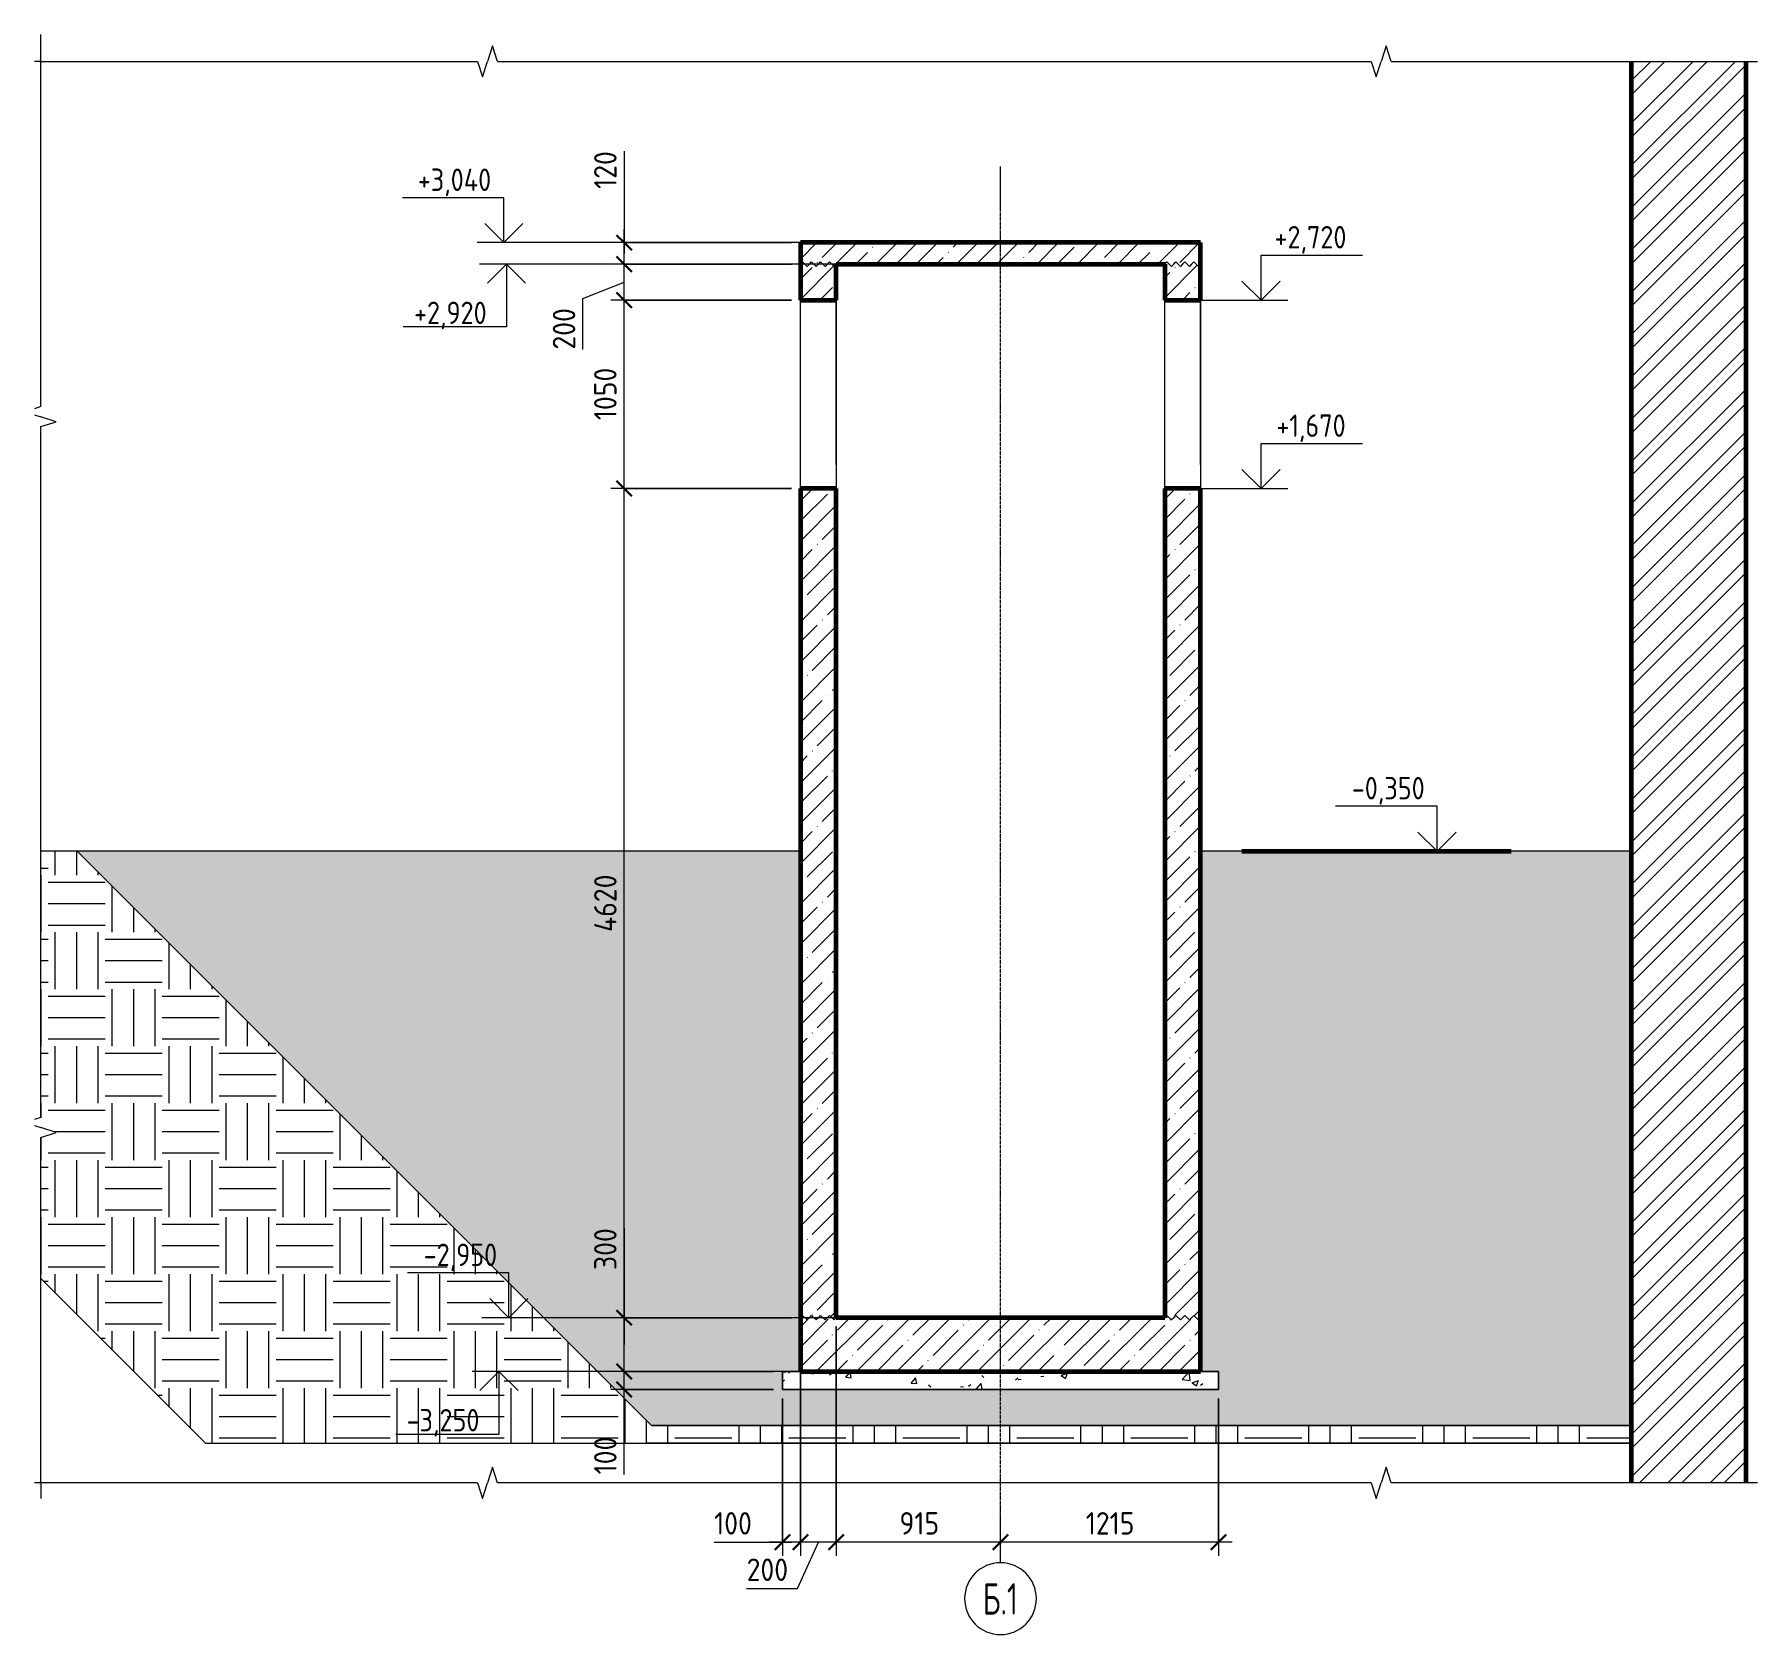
# Model space of a CAD drawing. Header units: millimetres. Extents: x -737 to 48133, y -5064 to 36443.
# Drawn here: x 6865 to 16466, y -4716 to 4200 of the extents above; entities that cross this region are included whole.
import ezdxf

# ---------------------------------------------------------------- set-up
doc = ezdxf.new("R2010")
doc.units = ezdxf.units.MM
doc.linetypes.add('02 Штрихпунктирная _20 мм_', pattern=[25, 20, -2.5, 0, -2.5])
for name, color, linetype, lineweight in [('AA_Dim', 7, 'Continuous', 9), ('AA_Dim-50', 7, 'Continuous', 9), ('AA_Linii', 7, 'Continuous', 9), ('AA_Oformlenie', 7, 'Continuous', 9), ('AA_Vinoska', 7, 'Continuous', 9), ('AA_Visotnaya otmetka', 7, 'Continuous', 9), ('AF_Okno', 7, 'Continuous', 20), ('AF_Perekritie', 7, 'Continuous', 60), ('AF_Perekritie_Опалубка', 253, 'Continuous', 20), ('AF_Pokritie', 7, 'Continuous', 9), ('AF_Stena', 7, 'Continuous', 20), ('AF_Stena_Опалубка', 253, 'Continuous', 20), ('KR_Fundament', 7, 'Continuous', 20), ('Оси', 7, 'Continuous', 9)]:
    doc.layers.add(name, color=color, linetype=linetype, lineweight=lineweight)
doc.styles.add('ISOCPEUR', font='isocpeur.TTF', dxfattribs={"width": 0.7, "height": 175})
doc.styles.add('ISOCPEUR_1', font='isocpeur.TTF', dxfattribs={"width": 0.85, "height": 125})
doc.styles.add('ISOCPEUR_2', font='isocpeur.TTF', dxfattribs={"width": 0.9, "height": 125})
doc.dimstyles.new('00_Точн_3_знака__прозр_', dxfattribs={"dimscale": 304.8, "dimtxt": 125.344371, "dimasz": 0.278871, "dimexe": 0.246063, "dimexo": 0.164042, "dimgap": 0.016404, "dimtad": 1, "dimdec": 3, "dimrnd": 0.001, "dimdsep": 46, "dimtxsty": 'ISOCPEUR_2', "dimblk1": 'OBLIQUE', "dimblk2": 'OBLIQUE', "dimsah": 1, "dimcen": 0.09, "dimdle": 0.246063, "dimazin": 0, "dimtfac": 1, "dimtdec": 4, "dimtix": 1, "dimtmove": 1, "dimatfit": 3, "dimfxl": 1, "dimtvp": 1, "dimtolj": 1, "dimtzin": 0, "dimlwd": 18, "dimlwe": 18, "dimarcsym": 2})
doc.dimstyles.new('00_Точн_3_знака__прозр__1', dxfattribs={"dimscale": 304.8, "dimtxt": 125.344371, "dimasz": 0.278871, "dimexe": 0.246063, "dimexo": 0.164042, "dimgap": 0.016404, "dimtad": 1, "dimdec": 3, "dimrnd": 0.001, "dimdsep": 46, "dimtxsty": 'ISOCPEUR_2', "dimblk1": 'OBLIQUE', "dimblk2": 'OBLIQUE', "dimsah": 1, "dimcen": 0.09, "dimdle": 0.246063, "dimazin": 0, "dimtfac": 1, "dimtdec": 4, "dimtix": 1, "dimtmove": 0, "dimatfit": 3, "dimfxl": 1, "dimtvp": 1, "dimtolj": 1, "dimtzin": 0, "dimlwd": 18, "dimlwe": 18, "dimarcsym": 2})
pattern_1 = [(45, (11703.45, 825), (-112.253, 112.253), []), (45, (11815.7, 825), (-112.253, 112.253), [198.438, -39.688, 1.676, -38.011])]

# ---------------------------------------------------------------- blocks, each defined once
blk = doc.blocks.new('231_Отверстие прямоугольное в стене _Окно_Стена_ - Отверстие прямоугольное с обрамлением-4140413-1-1 Опалубка')
at = {"layer": 'AF_Okno', "lineweight": 9}
for p, q in [((-34510, 2620), (-34510, 2716.5)), ((-34310, 2620), (-34310, 2720)), ((-34510, 1670), (-34510, 2620)), ((-34310, 1803.9), (-34310, 2620))]:
    blk.add_line(p, q, dxfattribs=at)
blk = doc.blocks.new('Последовательность узлов - 3мм масшт20 маскировка-904226-1-1 Опалубка')
at = {"layer": 'AA_Oformlenie'}
for p, q in [((-32480, 2920), (-32467.5, 2932.5)), ((-32442.5, 2907.5), (-32467.5, 2932.5)), ((-32430, 2920), (-32442.5, 2907.5)), ((-32430, 2920), (-32417.5, 2932.5)), ((-32392.5, 2907.5), (-32417.5, 2932.5)), ((-32380, 2920), (-32392.5, 2907.5)), ((-32380, 2920), (-32367.5, 2932.5)), ((-32342.5, 2907.5), (-32367.5, 2932.5)), ((-32330, 2920), (-32342.5, 2907.5)), ((-32330, 2920), (-32317.5, 2932.5)), ((-32292.5, 2907.5), (-32317.5, 2932.5)), ((-32280, 2920), (-32292.5, 2907.5))]:
    blk.add_line(p, q, dxfattribs=at)
blk = doc.blocks.new('011_Прямоугольник обрыва _ЭлУзла_ - 011_Прямоугольник обрыва _ЭлУзла_-4166941-1-1 Опалубка')
at = {"layer": 'AA_Oformlenie'}
for p, q in [((-38742.6, 2126.2), (-38742.6, 4050)), ((-38742.6, 4050), (-36308.3, 4050)), ((-36196.9, 4050), (-31329.5, 4050)), ((-31218.2, 4050), (-29176.8, 4050)), ((-38742.6, -1834), (-38742.6, 2014.9)), ((-38742.6, -3870.4), (-38742.6, -1945.3)), ((-36308.3, -3870.4), (-38742.6, -3870.4)), ((-31329.5, -3870.4), (-36196.9, -3870.4)), ((-29176.8, -3870.4), (-31218.2, -3870.4))]:
    blk.add_line(p, q, dxfattribs=at)
blk = doc.blocks.new('Ось сетки - d_4мм-2765513-1-1 Опалубка')
at = {"layer": 'Оси'}
for start, end in [(0, 180), (0, 180), (180, 360), (180, 360)]:
    blk.add_arc((-33395, -4515.5), 200, start, end, dxfattribs=at)
blk = doc.blocks.new('DIMBLOCK13-1-1 Опалубка')
at = {"layer": 'AA_Dim-50', "lineweight": 18}
for p, q in [((13462.5, -3400), (13462.5, -4276.2)), ((13462.5, -4201.2), (13462.5, -3400)), ((12247.5, -4211.3), (12247.5, -4126.2)), ((13537.5, -4201.2), (12247.5, -4201.2)), ((12247.5, -4201.2), (12247.5, -4211.3))]:
    blk.add_line(p, q, dxfattribs=at)
at = {"layer": 'AA_Dim-50', "lineweight": 30}
for p, q in [((12247.5, -4201.2), (12205, -4243.7)), ((12247.5, -4201.2), (12290, -4158.7)), ((13462.5, -4201.2), (13420, -4243.7)), ((13462.5, -4201.2), (13505, -4158.7))]:
    blk.add_line(p, q, dxfattribs=at)
at = {"layer": 'AA_Dim-50', "color": 0, "lineweight": 18, "insert": (12722.5, -4033.4), "char_height": 125, "width": 317.854, "attachment_point": 1, "line_spacing_factor": 1.135194, "style": 'ISOCPEUR_2'}
blk.add_mtext('1215', dxfattribs=at)
blk = doc.blocks.new('_Oblique')
at = {"color": 0, "linetype": 'ByBlock', "lineweight": -2}
blk.add_line((-0.5, -0.5), (0.5, 0.5), dxfattribs=at)
blk = doc.blocks.new('DIMBLOCK14-1-1 Опалубка')
at = {"layer": 'AA_Dim-50', "lineweight": 18}
for p, q in [((11332.5, -3000), (11332.5, -4276.2)), ((11332.5, -4201.2), (11332.5, -3000)), ((12247.5, -4211.3), (12247.5, -4126.2)), ((12247.5, -4201.2), (11332.5, -4201.2)), ((12247.5, -4201.2), (12247.5, -4211.3))]:
    blk.add_line(p, q, dxfattribs=at)
at = {"layer": 'AA_Dim-50', "lineweight": 30}
for p, q in [((11332.5, -4201.2), (11290, -4243.7)), ((11332.5, -4201.2), (11375, -4158.7)), ((12247.5, -4201.2), (12205, -4243.7)), ((12247.5, -4201.2), (12290, -4158.7))]:
    blk.add_line(p, q, dxfattribs=at)
at = {"layer": 'AA_Dim-50', "color": 0, "lineweight": 18, "insert": (11684.7, -4033.4), "char_height": 125, "width": 252.581, "attachment_point": 1, "line_spacing_factor": 1.135194, "style": 'ISOCPEUR_2'}
blk.add_mtext('915', dxfattribs=at)
blk = doc.blocks.new('DIMBLOCK15-1-1 Опалубка')
at = {"layer": 'AA_Dim-50', "lineweight": 18}
for p, q in [((11132.5, -3000), (11132.5, -4276.2)), ((11132.5, -4201.2), (11132.5, -3000)), ((11332.5, -3000), (11332.5, -4276.2)), ((11332.5, -4201.2), (11332.5, -3000)), ((11117.1, -4459.8), (11232.5, -4201.2)), ((11332.5, -4201.2), (11132.5, -4201.2)), ((10833, -4459.8), (11117.1, -4459.8))]:
    blk.add_line(p, q, dxfattribs=at)
at = {"layer": 'AA_Dim-50', "lineweight": 30}
for p, q in [((11132.5, -4201.2), (11090, -4243.7)), ((11132.5, -4201.2), (11175, -4158.7)), ((11332.5, -4201.2), (11290, -4243.7)), ((11332.5, -4201.2), (11375, -4158.7))]:
    blk.add_line(p, q, dxfattribs=at)
at = {"layer": 'AA_Dim-50', "color": 0, "lineweight": 18, "insert": (10833, -4291.9), "char_height": 125, "width": 280.961, "attachment_point": 1, "line_spacing_factor": 1.135194, "style": 'ISOCPEUR_2'}
blk.add_mtext('200', dxfattribs=at)
blk = doc.blocks.new('DIMBLOCK16-1-1 Опалубка')
at = {"layer": 'AA_Dim-50', "lineweight": 18}
for p, q in [((11132.5, -3000), (11132.5, -4276.2)), ((11132.5, -4201.2), (11132.5, -3000)), ((11032.5, -3400), (11032.5, -4276.2)), ((11032.5, -4201.2), (11032.5, -3400)), ((10651.7, -4201.2), (10912.2, -4201.2)), ((10912.2, -4201.2), (11082.5, -4201.2)), ((11132.5, -4201.2), (10957.5, -4201.2))]:
    blk.add_line(p, q, dxfattribs=at)
at = {"layer": 'AA_Dim-50', "lineweight": 30}
for p, q in [((11032.5, -4201.2), (10990, -4243.7)), ((11032.5, -4201.2), (11075, -4158.7)), ((11132.5, -4201.2), (11090, -4243.7)), ((11132.5, -4201.2), (11175, -4158.7))]:
    blk.add_line(p, q, dxfattribs=at)
at = {"layer": 'AA_Dim-50', "color": 0, "lineweight": 18, "insert": (10651.7, -4033.4), "char_height": 125, "width": 252.581, "attachment_point": 1, "line_spacing_factor": 1.135194, "style": 'ISOCPEUR_2'}
blk.add_mtext('100', dxfattribs=at)
blk = doc.blocks.new('DIMBLOCK17-1-1 Опалубка')
at = {"layer": 'AA_Dim-50', "lineweight": 18}
for p, q in [((10982.5, -3250), (10075.9, -3250)), ((10150.9, -3425), (10150.9, -3250)), ((10150.9, -3250), (10982.5, -3250)), ((10982.5, -3350), (10075.9, -3350)), ((10150.9, -3562.9), (10150.9, -3300)), ((10150.9, -3350), (10982.5, -3350)), ((10150.9, -3823.4), (10150.9, -3562.9))]:
    blk.add_line(p, q, dxfattribs=at)
at = {"layer": 'AA_Dim-50', "lineweight": 30}
for p, q in [((10150.9, -3250), (10108.4, -3207.5)), ((10150.9, -3250), (10193.4, -3292.5)), ((10150.9, -3350), (10108.4, -3307.5)), ((10150.9, -3350), (10193.4, -3392.5))]:
    blk.add_line(p, q, dxfattribs=at)
at = {"layer": 'AA_Dim-50', "color": 0, "lineweight": 18, "insert": (9983.1, -3823.4), "char_height": 125, "width": 252.581, "attachment_point": 1, "rotation": 90, "line_spacing_factor": 1.135194, "style": 'ISOCPEUR_2'}
blk.add_mtext('100', dxfattribs=at)
blk = doc.blocks.new('DIMBLOCK18-1-1 Опалубка')
at = {"layer": 'AA_Dim-50', "lineweight": 18}
for p, q in [((10150.9, -2450.7), (10150.9, -2734.8)), ((10150.9, -2734.8), (10150.9, -3100)), ((11082.5, -2950), (10075.9, -2950)), ((10150.9, -3250), (10150.9, -2950)), ((10150.9, -2950), (11082.5, -2950)), ((10982.5, -3250), (10075.9, -3250)), ((10150.9, -3250), (10982.5, -3250))]:
    blk.add_line(p, q, dxfattribs=at)
at = {"layer": 'AA_Dim-50', "lineweight": 30}
for p, q in [((10150.9, -2950), (10108.4, -2907.5)), ((10150.9, -2950), (10193.4, -2992.5)), ((10150.9, -3250), (10108.4, -3207.5)), ((10150.9, -3250), (10193.4, -3292.5))]:
    blk.add_line(p, q, dxfattribs=at)
at = {"layer": 'AA_Dim-50', "color": 0, "lineweight": 18, "insert": (9983.1, -2684.8), "char_height": 125, "width": 280.961, "attachment_point": 1, "rotation": 90, "line_spacing_factor": 1.135194, "style": 'ISOCPEUR_2'}
blk.add_mtext('300', dxfattribs=at)
blk = doc.blocks.new('DIMBLOCK19-1-1 Опалубка')
at = {"layer": 'AA_Dim-50', "lineweight": 18}
for p, q in [((11082.5, 1670), (10075.9, 1670)), ((10150.9, -2950), (10150.9, 1670)), ((10150.9, 1670), (11082.5, 1670)), ((11082.5, -2950), (10075.9, -2950)), ((10150.9, -2950), (11082.5, -2950))]:
    blk.add_line(p, q, dxfattribs=at)
at = {"layer": 'AA_Dim-50', "lineweight": 30}
for p, q in [((10150.9, 1670), (10108.4, 1712.5)), ((10150.9, 1670), (10193.4, 1627.5)), ((10150.9, -2950), (10108.4, -2907.5)), ((10150.9, -2950), (10193.4, -2992.5))]:
    blk.add_line(p, q, dxfattribs=at)
at = {"layer": 'AA_Dim-50', "color": 0, "lineweight": 18, "insert": (9983.1, -800.8), "char_height": 125, "width": 385.966, "attachment_point": 1, "rotation": 90, "line_spacing_factor": 1.135194, "style": 'ISOCPEUR_2'}
blk.add_mtext('4620', dxfattribs=at)
blk = doc.blocks.new('DIMBLOCK20-1-1 Опалубка')
at = {"layer": 'AA_Dim-50', "lineweight": 18}
for p, q in [((11082.5, 2720), (10075.9, 2720)), ((10150.9, 1670), (10150.9, 2720)), ((10150.9, 2720), (11082.5, 2720)), ((11082.5, 1670), (10075.9, 1670)), ((10150.9, 1670), (11082.5, 1670))]:
    blk.add_line(p, q, dxfattribs=at)
at = {"layer": 'AA_Dim-50', "lineweight": 30}
for p, q in [((10150.9, 2720), (10108.4, 2762.5)), ((10150.9, 2720), (10193.4, 2677.5)), ((10150.9, 1670), (10108.4, 1712.5)), ((10150.9, 1670), (10193.4, 1627.5))]:
    blk.add_line(p, q, dxfattribs=at)
at = {"layer": 'AA_Dim-50', "color": 0, "lineweight": 18, "insert": (9983.1, 2050.7), "char_height": 125, "width": 346.234, "attachment_point": 1, "rotation": 90, "line_spacing_factor": 1.135194, "style": 'ISOCPEUR_2'}
blk.add_mtext('1050', dxfattribs=at)
blk = doc.blocks.new('DIMBLOCK21-1-1 Опалубка')
at = {"layer": 'AA_Dim-50', "lineweight": 18}
for p, q in [((11082.5, 2920), (10075.9, 2920)), ((10150.9, 2720), (10150.9, 2920)), ((10150.9, 2920), (11082.5, 2920)), ((9920.8, 2728.2), (10150.9, 2820)), ((9920.8, 2444.1), (9920.8, 2728.2)), ((11082.5, 2720), (10075.9, 2720)), ((10150.9, 2720), (11082.5, 2720))]:
    blk.add_line(p, q, dxfattribs=at)
at = {"layer": 'AA_Dim-50', "lineweight": 30}
for p, q in [((10150.9, 2920), (10108.4, 2962.5)), ((10150.9, 2920), (10193.4, 2877.5)), ((10150.9, 2720), (10108.4, 2762.5)), ((10150.9, 2720), (10193.4, 2677.5))]:
    blk.add_line(p, q, dxfattribs=at)
at = {"layer": 'AA_Dim-50', "color": 0, "lineweight": 18, "insert": (9753, 2444.1), "char_height": 125, "width": 280.961, "attachment_point": 1, "rotation": 90, "line_spacing_factor": 1.135194, "style": 'ISOCPEUR_2'}
blk.add_mtext('200', dxfattribs=at)
blk = doc.blocks.new('DIMBLOCK22-1-1 Опалубка')
at = {"layer": 'AA_Dim-50', "lineweight": 18}
for p, q in [((10150.9, 3549.9), (10150.9, 3289.4)), ((10150.9, 3289.4), (10150.9, 2980)), ((10150.9, 2920), (10150.9, 3115)), ((11082.5, 3040), (10075.9, 3040)), ((10150.9, 3040), (11082.5, 3040)), ((11082.5, 2920), (10075.9, 2920)), ((10150.9, 2920), (11082.5, 2920))]:
    blk.add_line(p, q, dxfattribs=at)
at = {"layer": 'AA_Dim-50', "lineweight": 30}
for p, q in [((10150.9, 3040), (10108.4, 3082.5)), ((10150.9, 3040), (10193.4, 2997.5)), ((10150.9, 2920), (10108.4, 2962.5)), ((10150.9, 2920), (10193.4, 2877.5))]:
    blk.add_line(p, q, dxfattribs=at)
at = {"layer": 'AA_Dim-50', "color": 0, "lineweight": 18, "insert": (9983.1, 3339.4), "char_height": 125, "width": 252.581, "attachment_point": 1, "rotation": 90, "line_spacing_factor": 1.135194, "style": 'ISOCPEUR_2'}
blk.add_mtext('120', dxfattribs=at)
blk = doc.blocks.new('Высотные отметки - Стрелка вверх-400292-1-1 Опалубка')
at = {"layer": 'AA_Vinoska'}
for p, q in [((-30962.8, -100), (-31527.8, -100)), ((-30962.8, -350), (-30962.8, -100)), ((-30962.8, -350), (-31068.8, -243.9)), ((-30962.8, -350), (-30856.7, -243.9)), ((-30812.8, -350), (-31112.8, -350))]:
    blk.add_line(p, q, dxfattribs=at)
blk = doc.blocks.new('Высотные отметки - Стрелка вниз высокая-400290-1-1 Опалубка')
at = {"layer": 'AA_Vinoska'}
for p, q in [((-35998, 2920), (-36298, 2920)), ((-36148, 2920), (-36254.1, 2813.9)), ((-36148, 2920), (-36148, 2570)), ((-36148, 2920), (-36041.9, 2813.9)), ((-36148, 2570), (-36723, 2570))]:
    blk.add_line(p, q, dxfattribs=at)

msp = doc.modelspace()

# ---------------------------------------------------------------- hatches: boundary and pattern name
at = {"layer": 'AA_Oformlenie'}
h = msp.add_hatch(dxfattribs=at)
h.set_pattern_fill('FP_7', color=250, style=0, pattern_type=2)
h.set_pattern_definition([(0, (11703.45, 825), (317.5, 317.5), [317.5, -317.5]), (0, (11703.45, 944.06), (317.5, 317.5), [317.5, -317.5]), (0, (11703.45, 1063.12), (317.5, 317.5), [317.5, -317.5]), (90, (11743.14, 1102.8), (-317.5, 317.5), [317.5, -317.5]), (90, (11862.2, 1102.8), (-317.5, 317.5), [317.5, -317.5]), (90, (11981.26, 1102.8), (-317.5, 317.5), [317.5, -317.5])])
h.paths.add_polyline_path([(11665.2005, -3650), (15762.4634, -3650), (15762.4634, -3550), (10302.4634, -3550), (7102.4634, -350), (6899.8375, -350), (6899.8375, -1833.9867), (6939.0903, -1833.9867), (6939.0903, -1890.2954), (6899.8375, -1890.2954), (6986.4401, -1917.7954), (6899.8375, -1945.2954), (6899.8375, -2732.2874), (7817.5501, -3650)])
h = msp.add_hatch(dxfattribs=at)
h.set_pattern_fill('FP_6', color=250, style=0, pattern_type=2)
h.set_pattern_definition([(0, (11703.45, 825), (203.2, 50.8), [16.764, -135.636, 16.764, -135.636, -812.8]), (0, (11703.45, 825), (203.2, 50.8), [-304.8, 16.764, -288.036, 16.764, -135.636, -355.6]), (0, (11703.45, 825), (203.2, 50.8), [-762, 16.764, -84.836, 16.764, -237.236]), (120, (11779.65, 850.4), (-145.5941, 150.57636), [16.764, -135.636, 16.764, -135.636, -812.8]), (120, (11779.65, 850.4), (-145.5941, 150.57636), [-304.8, 16.764, -288.036, 16.764, -135.636, -355.6]), (120, (11779.65, 850.4), (-145.5941, 150.57636), [-762, 16.764, -84.836, 16.764, -237.236]), (240, (11805.05, 952), (-57.6059, -201.37636), [16.764, -135.636, 16.764, -135.636, -812.8]), (240, (11805.05, 952), (-57.6059, -201.37636), [-304.8, 16.764, -288.036, 16.764, -135.636, -355.6]), (240, (11805.05, 952), (-57.6059, -201.37636), [-762, 16.764, -84.836, 16.764, -237.236])])
h.paths.add_polyline_path([(15762.4634, -3550), (15762.4634, -350), (13362.4634, -350), (13362.4634, -3250), (13462.4634, -3250), (13462.4634, -3350), (11032.4634, -3350), (11032.4634, -3250), (11132.4634, -3250), (11132.4634, -350), (7102.4634, -350), (10302.4634, -3550), (11665.2005, -3550)])
at = {"layer": 'AF_Perekritie', "lineweight": 9}
h = msp.add_hatch(dxfattribs=at)
h.set_pattern_fill('FP_3', color=256, style=0, pattern_type=2)
h.set_pattern_definition(pattern_1)
h.paths.add_polyline_path([(11332.4634, 2920), (13162.4634, 2920), (13162.4634, 2928), (13362.4634, 2928), (13362.4634, 3040), (11132.4634, 3040), (11132.4634, 2928), (11332.4634, 2928)])
h = msp.add_hatch(dxfattribs=at)
h.set_pattern_fill('FP_3', color=256, style=0, pattern_type=2)
h.set_pattern_definition(pattern_1)
h.paths.add_polyline_path([(11665.2005, -3250), (13362.4634, -3250), (13362.4634, -2958), (13162.4634, -2958), (13162.4634, -2950), (11332.4634, -2950), (11332.4634, -2958), (11132.4634, -2958), (11132.4634, -3250)])
at = {"layer": 'AF_Pokritie'}
h = msp.add_hatch(dxfattribs=at)
h.set_pattern_fill('FP_5', color=256, style=0, pattern_type=2)
h.set_pattern_definition([(50, (11703.45, 825), (364.368, -31.878), [38.1, -419.1]), (355, (11703.45, 825), (-70.486, 382.113), [30.48, -335.28]), (100.451, (11733.8, 822.34), (293.885, 350.233), [32.38, -356.18]), (46.184, (11703.45, 926.6), (542.16, -84.086), [57.15, -628.65]), (96.636, (11748.63, 919.6), (474.805, 494.855), [48.57, -534.27]), (351.184, (11703.45, 926.6), (474.81, 494.85), [45.72, -502.92]), (21, (11754.25, 901.2), (303.228, -204.53), [38.1, -419.1]), (326, (11754.25, 901.2), (123.604, 368.376), [30.48, -335.28]), (71.451, (11779.52, 884.16), (426.834, 163.843), [32.38, -356.18]), (37.5, (11703.45, 825), (6.1766, 169.11), [16.764, -314.452, 16.764, -323.596, -336.55]), (37.5, (11703.45, 825), (6.1766, 169.11), [-671.576, 16.764, -319.786]), (7.5, (11703.45, 825), (133.639, 200.3615), [16.764, -177.292, 16.764, -306.832, -128.27]), (7.5, (11703.45, 825), (133.639, 200.3615), [-517.652, 16.764, -111.506]), (327.5, (11590.17, 825), (271.182, -11.4584), [16.764, -110.236, 16.764, -379.476, -525.78]), (327.5, (11590.17, 825), (271.182, -11.4584), [-523.24, 16.764, -509.016]), (317.5, (11539.37, 825), (296.259, 50.853), [16.764, -148.336, 16.764, -246.38, -373.38]), (317.5, (11539.37, 825), (296.259, 50.853), [-428.244, 16.764, -356.616])])
h.paths.add_polyline_path([(13462.4634, -3350), (13462.4634, -3250), (11032.4634, -3250), (11032.4634, -3350), (13362.4634, -3350)])
at = {"layer": 'AF_Stena', "lineweight": 9}
h = msp.add_hatch(dxfattribs=at)
h.set_pattern_fill('FP_4', color=256, style=0, pattern_type=2)
h.set_pattern_definition([(45, (11703.45, 825), (-117.8655, 117.8655), []), (45, (11782.03, 825), (-117.8662, 117.8662), [])])
h.paths.add_polyline_path([(15762.4634, -3870.3939), (16402.4634, -3870.3939), (16402.4634, 4050), (15762.4634, 4050), (15762.4634, -3650)])
h = msp.add_hatch(dxfattribs=at)
h.set_pattern_fill('FP_3', color=256, style=0, pattern_type=2)
h.set_pattern_definition(pattern_1)
h.paths.add_polyline_path([(11182.4634, -2942), (11332.4634, -2942), (11332.4634, 1670), (11132.4634, 1670), (11132.4634, -2942)])
h.paths.add_polyline_path([(11182.4634, 2720), (11332.4634, 2720), (11332.4634, 2912), (11132.4634, 2912), (11132.4634, 2720)])
h = msp.add_hatch(dxfattribs=at)
h.set_pattern_fill('FP_3', color=256, style=0, pattern_type=2)
h.set_pattern_definition(pattern_1)
h.paths.add_polyline_path([(13162.4634, -2942), (13362.4634, -2942), (13362.4634, 1670), (13162.4634, 1670), (13162.4634, -350)])
h.paths.add_polyline_path([(13362.4634, 2720), (13362.4634, 2912), (13162.4634, 2912), (13162.4634, 2720), (13212.4634, 2720)])

# ---------------------------------------------------------------- linework, layer by layer
at = {"layer": 'AA_Linii'}
for p, q in [((7102.4634, -350), (6899.8375, -350)), ((11132.4634, -350), (7102.4634, -350)), ((7102.4634, -350), (10302.4634, -3550)), ((10302.4634, -3550), (7102.4634, -350)), ((11132.4634, -3250), (11132.4634, -350)), ((15762.4634, -350), (13362.4634, -350)), ((13362.4634, -350), (13362.4634, -3250)), ((15762.4634, -3550), (15762.4634, -350)), ((15762.4634, -3250), (15762.4634, -1165)), ((6899.8375, -2732.2874), (7817.5501, -3650)), ((10802.4634, -3250), (10302.4634, -3250)), ((11032.4634, -3350), (11032.4634, -3250)), ((11032.4634, -3250), (11132.4634, -3250)), ((13362.4634, -3250), (13462.4634, -3250)), ((13462.4634, -3250), (13462.4634, -3350)), ((15762.4634, -3650), (15762.4634, -3250)), ((13462.4634, -3350), (11032.4634, -3350)), ((10302.4634, -3550), (15762.4634, -3550)), ((10802.4634, -3550), (10302.4634, -3550)), ((15762.4634, -3550), (10802.4634, -3550)), ((15762.4634, -3650), (15762.4634, -3550)), ((7817.5501, -3650), (15762.4634, -3650)), ((15762.4634, -3650), (10278.1993, -3650))]:
    msp.add_line(p, q, dxfattribs=at)
at = {"layer": 'AA_Linii', "lineweight": 60}
msp.add_line((13592.4634, -350), (15092.4634, -350), dxfattribs=at)
at = {"layer": 'AA_Vinoska'}
for p, q in [((6899.8375, 4050), (6899.8375, 4200)), ((9417.3599, 4136.6501), (9389.2056, 4050)), ((9445.5142, 4050), (9417.3599, 4136.6501)), ((14396.0959, 4136.6501), (14367.9416, 4050)), ((14424.2503, 4050), (14396.0959, 4136.6501)), ((6899.8375, 4050), (6864.703, 4050)), ((9334.2056, 4050), (9361.7056, 3963.3975)), ((9361.7056, 3963.3975), (9389.2056, 4050)), ((14312.9416, 4050), (14340.4416, 3963.3975)), ((14340.4416, 3963.3975), (14367.9416, 4050)), ((6899.8375, 2126.2102), (6864.703, 2114.7943)), ((6864.703, 2081.3174), (6899.8375, 2069.9015)), ((6986.4401, 2042.4015), (6899.8375, 2069.9015)), ((6899.8375, 2014.9015), (6986.4401, 2042.4015)), ((6899.8375, -1833.9867), (6864.703, -1845.4026)), ((6864.703, -1878.8795), (6899.8375, -1890.2954)), ((6986.4401, -1917.7954), (6899.8375, -1890.2954)), ((6899.8375, -1945.2954), (6986.4401, -1917.7954)), ((9417.3599, -3783.7437), (9389.2056, -3870.3939)), ((9445.5142, -3870.3939), (9417.3599, -3783.7437)), ((14396.0959, -3783.7437), (14367.9416, -3870.3939)), ((14424.2503, -3870.3939), (14396.0959, -3783.7437)), ((6899.8375, -3870.3939), (6864.703, -3870.3939)), ((6899.8375, -3870.3939), (6899.8375, -3957.3427)), ((9334.2056, -3870.3939), (9361.7056, -3956.9964)), ((9361.7056, -3956.9964), (9389.2056, -3870.3939)), ((14312.9416, -3870.3939), (14340.4416, -3956.9964)), ((14340.4416, -3956.9964), (14367.9416, -3870.3939))]:
    msp.add_line(p, q, dxfattribs=at)
at = {"layer": 'AA_Visotnaya otmetka'}
for p, q in [((11569.5498, 3040), (9480.634, 3040)), ((11569.5498, 3040), (11569.5498, 3040)), ((11614.2528, 2920), (9494.4746, 2920)), ((11614.2528, 2920), (11614.2528, 2920)), ((13262.4634, 2720), (13699.0276, 2720)), ((13262.4634, 2720), (13262.4634, 2720)), ((13262.4634, 1670), (13699.0276, 1670)), ((13262.4634, 1670), (13262.4634, 1670)), ((14679.6918, -350), (14679.6918, -350)), ((14679.6918, -350), (14679.6918, -350)), ((11782.02, -2950), (9508.3152, -2950)), ((11782.02, -2950), (11782.02, -2950)), ((11891.8728, -3250), (9452.9528, -3250)), ((11891.8728, -3250), (11891.8728, -3250))]:
    msp.add_line(p, q, dxfattribs=at)
at = {"layer": 'AF_Perekritie_Опалубка', "lineweight": 60}
for p, q in [((13362.4634, 3040), (11132.4634, 3040)), ((11132.4634, 3040), (11132.4634, 2920)), ((13362.4634, 2920), (13362.4634, 3040)), ((11332.4634, 2920), (13162.4634, 2920))]:
    msp.add_line(p, q, dxfattribs=at)
at = {"layer": 'AF_Pokritie', "lineweight": 20}
for p, q in [((13462.4634, -3250), (11032.4634, -3250)), ((11032.4634, -3250), (11032.4634, -3350)), ((13462.4634, -3350), (13462.4634, -3250)), ((11032.4634, -3350), (13462.4634, -3350))]:
    msp.add_line(p, q, dxfattribs=at)
at = {"layer": 'AF_Stena_Опалубка', "lineweight": 60}
for p, q in [((15762.4634, 4050), (15762.4634, -3870.3939)), ((16402.4634, -3870.3939), (16402.4634, 4050)), ((11132.4634, 2920), (11132.4634, 2720)), ((11332.4634, 2720), (11332.4634, 2920)), ((13162.4634, 2920), (13162.4634, 2720)), ((13362.4634, 2720), (13362.4634, 2920)), ((11132.4634, 2720), (11332.4634, 2720)), ((13162.4634, 2720), (13362.4634, 2720)), ((11132.4634, 1670), (11132.4634, -2950)), ((11332.4634, 1670), (11132.4634, 1670)), ((11332.4634, -2950), (11332.4634, 1670)), ((13162.4634, 1670), (13162.4634, -2950)), ((13362.4634, 1670), (13162.4634, 1670)), ((13362.4634, -2950), (13362.4634, 1670))]:
    msp.add_line(p, q, dxfattribs=at)
at = {"layer": 'AF_Stena_Опалубка'}
for p, q in [((11132.4634, 1670), (11132.4634, 2720)), ((11332.4634, 2720), (11332.4634, 1670)), ((13162.4634, 1670), (13162.4634, 2720)), ((13362.4634, 2720), (13362.4634, 1670))]:
    msp.add_line(p, q, dxfattribs=at)
at = {"layer": 'KR_Fundament', "lineweight": 60}
for p, q in [((11132.4634, -2950), (11132.4634, -3250)), ((13162.4634, -2950), (11332.4634, -2950)), ((13362.4634, -3250), (13362.4634, -2950)), ((11132.4634, -3250), (13362.4634, -3250))]:
    msp.add_line(p, q, dxfattribs=at)
at = {"layer": 'Оси'}
for p, q in [((12247.4634, 3214.5232), (12247.4634, 3464.5232)), ((12247.4634, -4315.516), (12247.4634, -4065.516))]:
    msp.add_line(p, q, dxfattribs=at)
at = {"layer": 'Оси', "linetype": '02 Штрихпунктирная _20 мм_'}
msp.add_line((12247.4634, -4065.516), (12247.4634, 3214.5232), dxfattribs=at)

# ---------------------------------------------------------------- block references
at = {"layer": 'AA_Oformlenie'}
for name, p in [('011_Прямоугольник обрыва _ЭлУзла_ - 011_Прямоугольник обрыва _ЭлУзла_-4166941-1-1 Опалубка', (45642.4634, 0)), ('Последовательность узлов - 3мм масшт20 маскировка-904226-1-1 Опалубка', (43612.4634, 0)), ('Последовательность узлов - 3мм масшт20 маскировка-904226-1-1 Опалубка', (45642.4634, 0)), ('Последовательность узлов - 3мм масшт20 маскировка-904226-1-1 Опалубка', (43612.4634, -5870)), ('Последовательность узлов - 3мм масшт20 маскировка-904226-1-1 Опалубка', (45642.4634, -5870))]:
    msp.add_blockref(name, p, dxfattribs=at)
at = {"layer": 'AA_Vinoska'}
for name in ['Высотные отметки - Стрелка вниз высокая-400290-1-1 Опалубка', 'Высотные отметки - Стрелка вверх-400292-1-1 Опалубка']:
    msp.add_blockref(name, (45642.4634, 0), dxfattribs=at)
at = {"layer": 'AA_Visotnaya otmetka'}
for name, p in [('Высотные отметки - Стрелка вверх-400292-1-1 Опалубка', (40443.4056, 3390)), ('Высотные отметки - Стрелка вверх-400292-1-1 Опалубка', (40471.0868, -2600)), ('Высотные отметки - Стрелка вниз высокая-400290-1-1 Опалубка', (45600.9416, -6170))]:
    msp.add_blockref(name, p, dxfattribs=at)
at = {"layer": 'AA_Visotnaya otmetka', "extrusion": (0, 0, -1)}
for p in [(17263.744, 3070), (17263.744, 2020)]:
    msp.add_blockref('Высотные отметки - Стрелка вверх-400292-1-1 Опалубка', p, dxfattribs=at)
at = {"layer": 'AF_Okno', "lineweight": 9}
for p in [(45642.4634, 0), (47672.4634, 0)]:
    msp.add_blockref('231_Отверстие прямоугольное в стене _Окно_Стена_ - Отверстие прямоугольное с обрамлением-4140413-1-1 Опалубка', p, dxfattribs=at)
at = {"layer": 'Оси'}
msp.add_blockref('Ось сетки - d_4мм-2765513-1-1 Опалубка', (45642.4634, 0), dxfattribs=at)

# ---------------------------------------------------------------- texts
at = {"layer": 'AA_Visotnaya otmetka', "char_height": 125, "attachment_point": 1, "line_spacing_factor": 1.135194, "style": 'ISOCPEUR_1'}
for s, insert, width in [('+3,040', (9000.7043, 3452.8398), 491.831236), ('+2,720', (13774.1115, 3132.8398), 479.798668), ('+2,920', (8979.5585, 2711.341), 479.798668), ('+1,670', (13784.7653, 2082.8398), 454.22946), ('-0,350', (14204.7757, 62.8398), 479.798668), ('-2,950', (9033.3991, -2537.1602), 479.798668), ('-3,250', (8938.0367, -3458.659), 479.798668)]:
    msp.add_mtext(s, dxfattribs=dict(at, insert=insert, width=width))
at = {"layer": 'Оси', "char_height": 175, "width": 120.653969, "attachment_point": 1, "style": 'ISOCPEUR'}
for s, insert in [('\\fISOCPEUR|b0|i0|c204|p34|;\\W.7;Б', (12147.8231, -4429.2858)), ('.1', (12247.3726, -4429.2858))]:
    msp.add_mtext(s, dxfattribs=dict(at, insert=insert))

# ---------------------------------------------------------------- dimensions: what is measured, and where the dimension line sits
at = {"layer": 'AA_Dim', "lineweight": 18}
for base, p1, p2, override, picture, middle in [((10150.9022, 3040), (11132.4634, 2920), (11132.4634, 3040), {"dimpost": '<>', "dimfxl": 120}, 'DIMBLOCK22-1-1 Опалубка', (10066.3957, 3465.6588)), ((10150.9022, 2920), (11132.4634, 2720), (11132.4634, 2920), {"dimpost": '<>', "dimfxl": 200}, 'DIMBLOCK21-1-1 Опалубка', (9836.3333, 2584.5812)), ((10150.9022, -2950), (11032.4634, -3250), (11132.4634, -2950), {"dimpost": '<>', "dimfxl": 316.227766}, 'DIMBLOCK18-1-1 Опалубка', (10066.3957, -2544.3616)), ((10150.9022, -3250), (11032.4634, -3350), (11032.4634, -3250), {"dimpost": '<>', "dimfxl": 100}, 'DIMBLOCK17-1-1 Опалубка', (10066.3957, -3697.0707))]:
    dim = msp.add_linear_dim(base=base, p1=p1, p2=p2, angle=90, dimstyle='00_Точн_3_знака__прозр_', override=override, dxfattribs=at)
    dim.commit()
    dim.dimension.update_dxf_attribs({"geometry": picture, "text_midpoint": middle, "dimtype": 160, "text_rotation": 90})
for base, p1, p2, override, picture, middle in [((10150.9022, 2720), (11132.4634, 1670), (11132.4634, 2720), {"dimpost": '<>', "dimfxl": 1050}, 'DIMBLOCK20-1-1 Опалубка', (10083.4022, 2195)), ((10150.9022, 1670), (11132.4634, -2950), (11132.4634, 1670), {"dimpost": '<>', "dimfxl": 4620}, 'DIMBLOCK19-1-1 Опалубка', (10083.4022, -640))]:
    dim = msp.add_linear_dim(base=base, p1=p1, p2=p2, angle=90, dimstyle='00_Точн_3_знака__прозр__1', override=override, dxfattribs=at)
    dim.commit()
    dim.dimension.update_dxf_attribs({"geometry": picture, "text_midpoint": middle})
for base, p1, p2, override, picture, middle in [((11032.4634, -4201.235), (11132.4634, -2950), (11032.4634, -3350), {"dimpost": '<>', "dimfxl": 412.310563}, 'DIMBLOCK16-1-1 Опалубка', (10777.9656, -4116.7285)), ((11132.4634, -4201.235), (11332.4634, -2950), (11132.4634, -2950), {"dimpost": '<>', "dimfxl": 200}, 'DIMBLOCK15-1-1 Опалубка', (10973.4703, -4375.2678))]:
    dim = msp.add_linear_dim(base=base, p1=p1, p2=p2, dimstyle='00_Точн_3_знака__прозр_', override=override, dxfattribs=at)
    dim.commit()
    dim.dimension.update_dxf_attribs({"geometry": picture, "text_midpoint": middle, "dimtype": 160})
for base, p1, p2, override, picture, middle in [((11332.4634, -4201.235), (12247.4634, -4261.339), (11332.4634, -2950), {"dimpost": '<>', "dimfxl": 1599.010664}, 'DIMBLOCK14-1-1 Опалубка', (11789.9634, -4133.735)), ((12247.4634, -4201.235), (13462.4634, -3350), (12247.4634, -4261.339), {"dimpost": '<>', "dimfxl": 1518.803431}, 'DIMBLOCK13-1-1 Опалубка', (12854.9634, -4133.735))]:
    dim = msp.add_linear_dim(base=base, p1=p1, p2=p2, dimstyle='00_Точн_3_знака__прозр__1', override=override, dxfattribs=at)
    dim.commit()
    dim.dimension.update_dxf_attribs({"geometry": picture, "text_midpoint": middle})

doc.saveas('drawing.dxf')
